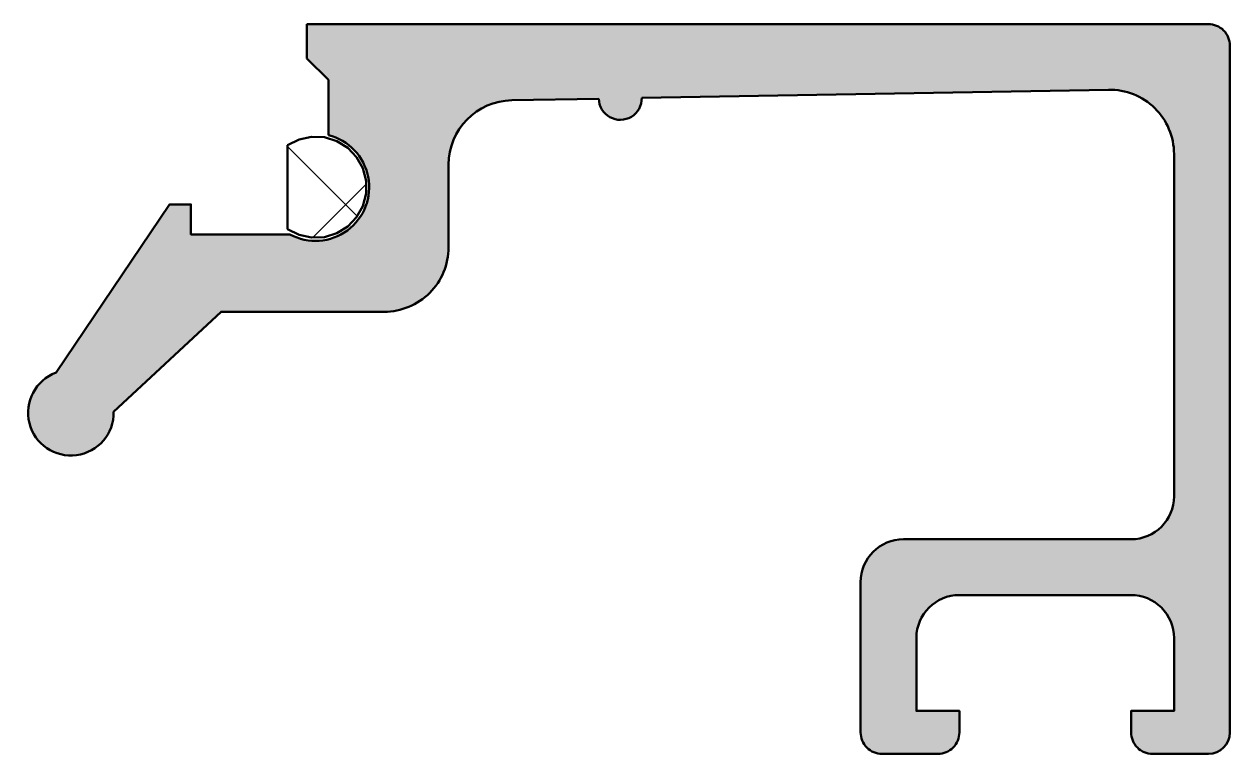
# Model space of a CAD drawing. Extents: x -6.1 to 22, y -17 to 0.
import ezdxf

# ---------------------------------------------------------------- set-up
doc = ezdxf.new("R2010")
doc.units = 0
for name, color, linetype, lineweight in [('0S-Alu contour', 7, 'Continuous', 50), ('0S-Alu hatch', 252, 'Continuous', 25), ('0S-EPDM contour', 22, 'Continuous', 50), ('0S-EPDM hatch', 25, 'Continuous', 25)]:
    doc.layers.add(name, color=color, linetype=linetype, lineweight=lineweight)

# ---------------------------------------------------------------- blocks, each defined once
blk = doc.blocks.new('335230__6BDF8BA4_E2A9_4DCC_8BC1_4ECB64490C8E_')
at = {"layer": '0S-EPDM hatch'}
h = blk.add_hatch(dxfattribs=at)
h.set_pattern_fill('ANSI37', color=256, scale=0.625, angle=90, style=0)
h.set_pattern_definition([(135, (0, 0), (-1.403165018917055, -1.403165018917055), []), (225, (0, 0), (1.403165018917055, -1.403165018917055), [])])
h.paths.add_polyline_path([(0.3182992680490461, -2.686140120331005), (0.05083662101392, -2.821011800050862), (0.0508366210139152, -4.774733115624876), (0.3182992680490404, -4.909604795344734), (0.6111168549585296, -4.972727678247814), (0.9103915689876833, -4.960027950208983), (1.196808868384994, -4.872325224165588), (1.451884001087433, -4.715279644073929), (1.659154970576733, -4.499026591479387), (1.805244957474543, -4.237522569946849), (1.880725630488094, -3.94764448255335), (1.880725630488095, -3.648100433122399), (1.805244957474545, -3.358222345728897), (1.659154970576737, -3.096718324196359), (1.451884001087437, -2.880465271601816), (1.196808868385, -2.723419691510156), (0.9103915689876894, -2.635716965466759), (0.6111168549585355, -2.623017237427927)])
at = {"layer": '0S-EPDM contour', "color": 7}
blk.add_lwpolyline([(0.3182992680490461, -2.686140120331005), (0.05083662101392, -2.821011800050862), (0.0508366210139152, -4.774733115624876), (0.3182992680490404, -4.909604795344734), (0.6111168549585296, -4.972727678247814), (0.9103915689876833, -4.960027950208983), (1.196808868384994, -4.872325224165588), (1.451884001087433, -4.715279644073929), (1.659154970576733, -4.499026591479387), (1.805244957474543, -4.237522569946849), (1.880725630488094, -3.94764448255335), (1.880725630488095, -3.648100433122399), (1.805244957474545, -3.358222345728897), (1.659154970576737, -3.096718324196359), (1.451884001087437, -2.880465271601816), (1.196808868385, -2.723419691510156), (0.9103915689876894, -2.635716965466759), (0.6111168549585355, -2.623017237427927), (0.3182992680490461, -2.686140120331005)], close=True, dxfattribs=at)
blk = doc.blocks.new('335230__9575615E_FCFD_402F_A0E7_91BC7931E036_')
at = {"layer": '0S-Alu hatch'}
h = blk.add_hatch(color=256, dxfattribs=at)
edge = h.paths.add_edge_path()
edge.add_line((0.4999999999999982, 0), (0.4999999999999984, -0.8000183105468607))
edge.add_line((0.4999999999999984, -0.8000183105468607), (0.9999278546993936, -1.299946165246254))
edge.add_line((0.9999278546993936, -1.299946165246254), (0.9999278546993936, -2.586516056152618))
edge.add_ellipse((0.6999999999999906, -3.8), major_axis=(-1.249999999999993, 0), ratio=1, start_angle=61.64236342367252, end_angle=256.11686607025433, ccw=False)
edge.add_line((0.1062828956481074, -4.899999999999998), (-2.200000000000057, -4.899999999999998))
edge.add_line((-2.200000000000057, -4.899999999999998), (-2.199999999999989, -4.200000000000003))
edge.add_line((-2.199999999999989, -4.200000000000003), (-2.700000000000016, -4.200000000000001))
edge.add_line((-2.700000000000016, -4.200000000000001), (-5.343018639883866, -8.118436274543441))
edge.add_arc((-4.997548767278624, -9.053323626439646), 0.9966763735603344, 110.2808349308915, 361.1562264664869)
edge.add_line((-4.001075325457413, -9.03321210341507), (-1.5, -6.700921630859383))
edge.add_line((-1.5, -6.700921630859383), (2.300001525878879, -6.700921630859383))
edge.add_arc((2.300001525878896, -5.200920080154901), 1.500001550704482, 269.9999999999994, 360)
edge.add_line((3.800003076583378, -5.200920080154901), (3.800003076583378, -3.273610027521494))
edge.add_ellipse((5.300002496860138, -3.273609289102209), major_axis=(-1.499999420276941, 0), ratio=1, start_angle=-88.98295317371202, end_angle=2.8213311509261985e-05, ccw=False)
edge.add_line((5.273377681762212, -1.773846181124098), (7.300081850496695, -1.737866037868514))
edge.add_arc((7.800003076583379, -1.728990920518583), 0.4999999999999886, 181.0170669464587, 361.0170669464588)
edge.add_line((8.299924302670062, -1.720115803168652), (19.17186143496656, -1.527105959146865))
edge.add_ellipse((19.19848744810349, -3.026868291889298), major_axis=(-1.499998666428937, 0), ratio=1, start_angle=179.9999558424838, end_angle=271.0170931064456, ccw=False)
edge.add_line((20.69848611453199, -3.026869447929346), (20.69848611453199, -11.00011530706251))
edge.add_ellipse((19.69848086110986, -11.00011005364039), major_axis=(-1.000005253435923, 0), ratio=1, start_angle=90.00030099733442, end_angle=179.9996990027096, ccw=False)
edge.add_line((19.69848611453199, -12.00011530706251), (14.39848497012281, -12.00011339971388))
edge.add_arc((14.3984877152605, -13.0001151911735), 1.00000179146339, 90.00015728452237, 179.9999933866978)
edge.add_line((13.39848592379712, -13.0001150757494), (13.39848592379712, -16.50011339971388))
edge.add_arc((13.89848472039125, -16.50011460311975), 0.4999987965955755, 179.9998621003582, 270.000137900487)
edge.add_line((13.89848592379712, -17.00011339971388), (15.19848611453199, -17.00011339971388))
edge.add_arc((15.19848652105586, -16.50011380623775), 0.4999995934762912, 269.9999534157582, 360.000046583505)
edge.add_line((15.69848611453199, -16.50011339972031), (15.69848611453199, -16.0001143533882))
edge.add_line((15.69848611453199, -16.0001143533882), (14.69848516085767, -16.0001143533882))
edge.add_line((14.69848516085767, -16.0001143533882), (14.69848516085767, -14.30011359044874))
edge.add_ellipse((15.69848758288243, -14.30011601247536), major_axis=(-1.000002422027691, 0), ratio=1, start_angle=270.0000841300793, end_angle=359.9998612309187, ccw=False)
edge.add_line((15.69848611453199, -13.30011359044874), (19.69848420718335, -13.30011549779738))
edge.add_ellipse((19.69848681760226, -14.3001128873753), major_axis=(-0.9999973895813365, 0), ratio=1, start_angle=180.0000402814713, end_angle=270.00014956637676, ccw=False)
edge.add_line((20.69848420718336, -14.30011218433283), (20.69848420718336, -16.0001143533882))
edge.add_line((20.69848420718336, -16.0001143533882), (19.69848420718335, -16.0001143533882))
edge.add_line((19.69848420718335, -16.0001143533882), (19.69848420718335, -16.50011339971388))
edge.add_arc((20.19848416034613, -16.5001134465511), 0.4999999531627801, 179.9999946681853, 270.0000053671508)
edge.add_line((20.19848420718336, -17.00011339971388), (21.49848535159253, -17.00011339971388))
edge.add_arc((21.49848412648729, -16.50011217460864), 0.5000012251067449, 270.0001403863751, 359.9998596119871)
edge.add_line((21.99848535159254, -16.50011339972817), (21.99999787905836, -0.4999999422725523))
edge.add_arc((21.50025543909122, -0.4997424399373999), 0.4997425063087546, 359.9704772007779, 450.0295294142914)
edge.add_line((21.49999787905835, -7e-16), (0.4999999999999965, 0))
at = {"layer": '0S-Alu contour', "color": 7}
for points in [[(0.4999999999999982, 0), (0.4999999999999984, -0.8000183105468607), (0.9999278546993936, -1.299946165246254), (0.9999278546993936, -2.586516056152618)], [(21.49999787905835, -7e-16), (0.4999999999999982, 0)], [(21.99848535159254, -16.50011339972817), (21.99999787905836, -0.4999999422725523)], [(8.299924302670062, -1.720115803168652), (19.17186143496656, -1.527105959146865)], [(5.273377681762212, -1.773846181124098), (7.300081850496695, -1.737866037868514)], [(20.69848611453199, -3.026869447929346), (20.69848611453199, -11.00011530706251)], [(3.800003076583378, -5.200920080154901), (3.800003076583378, -3.273610027521494)], [(0.1062828956481074, -4.899999999999998), (-2.200000000000057, -4.899999999999998), (-2.199999999999989, -4.200000000000003), (-2.700000000000016, -4.200000000000001), (-5.343018639883866, -8.118436274543441)], [(-4.001075325457413, -9.03321210341507), (-1.5, -6.700921630859383), (2.300001525878879, -6.700921630859383)], [(19.69848611453199, -12.00011530706251), (14.39848497012281, -12.00011339971388)], [(13.39848592379712, -13.0001150757494), (13.39848592379712, -16.50011339971388)], [(15.69848611453199, -13.30011359044874), (19.69848420718335, -13.30011549779738)], [(15.69848611453199, -16.50011339972031), (15.69848611453199, -16.0001143533882), (14.69848516085767, -16.0001143533882), (14.69848516085767, -14.30011359044874)], [(20.69848420718336, -14.30011218433283), (20.69848420718336, -16.0001143533882), (19.69848420718335, -16.0001143533882), (19.69848420718335, -16.50011339971388)], [(13.89848592379712, -17.00011339971388), (15.19848611453199, -17.00011339971388)], [(20.19848420718336, -17.00011339971388), (21.49848535159253, -17.00011339971388)]]:
    blk.add_lwpolyline(points, dxfattribs=at)
for centre, radius, start, end in [((21.50025543909122, -0.4997424399373999), 0.4997425063087546, 359.9704772007779, 90.0295294142915), ((7.800003076583379, -1.728990920518583), 0.4999999999999886, 181.0170669464587, 1.017066946458755), ((2.300001525878896, -5.200920080154901), 1.500001550704482, 269.9999999999994, 0), ((-4.997548767278624, -9.053323626439646), 0.9966763735603344, 110.2808349308915, 1.156226466486916), ((14.3984877152605, -13.0001151911735), 1.00000179146339, 90.00015728452237, 179.9999933866978), ((13.89848472039125, -16.50011460311975), 0.4999987965955755, 179.9998621003582, 270.000137900487), ((15.19848652105586, -16.50011380623775), 0.4999995934762912, 269.9999534157582, 4.65835050206e-05), ((20.19848416034613, -16.5001134465511), 0.4999999531627801, 179.9999946681853, 270.0000053671508), ((21.49848412648729, -16.50011217460864), 0.5000012251067449, 270.0001403863751, 359.9998596119871)]:
    blk.add_arc(centre, radius, start, end, dxfattribs=at)
at = {"layer": '0S-Alu contour', "color": 7, "extrusion": (0, 0, -1)}
for centre, radius, start, end in [((-19.19848744810349, -3.026868291889298), 1.499998666428937, 88.98290689355439, 180.0000441575163), ((-5.300002496860138, -3.273609289102209), 1.499999420276941, 359.9999717866885, 88.98295317371198), ((-0.6999999999999906, -3.8), 1.249999999999993, 103.8831339297457, 298.3576365763275), ((-19.69848086110986, -11.00011005364039), 1.000005253435923, 180.0003009972905, 269.9996990026656), ((-15.69848758288243, -14.30011601247536), 1.000002422027691, 0.000138769081284, 89.9999158699207), ((-19.69848681760226, -14.3001128873753), 0.9999973895813367, 89.99985043362324, 179.9999597185287)]:
    blk.add_arc(centre, radius, start, end, dxfattribs=at)
blk = doc.blocks.new('335230__1A3A4C2C_367E_43F8_B396_8F0DB253A0BC_')
at = {"layer": '0S-Alu contour', "color": 7}
blk.add_blockref('335230__9575615E_FCFD_402F_A0E7_91BC7931E036_', (0, 0), dxfattribs=at)
at = {"layer": '0S-EPDM contour', "color": 7}
blk.add_blockref('335230__6BDF8BA4_E2A9_4DCC_8BC1_4ECB64490C8E_', (0, 0), dxfattribs=at)

msp = doc.modelspace()

# ---------------------------------------------------------------- block references
at = {"layer": '0S-Alu contour', "color": 7}
msp.add_blockref('335230__1A3A4C2C_367E_43F8_B396_8F0DB253A0BC_', (0, 0), dxfattribs=at)

doc.saveas('drawing.dxf')
